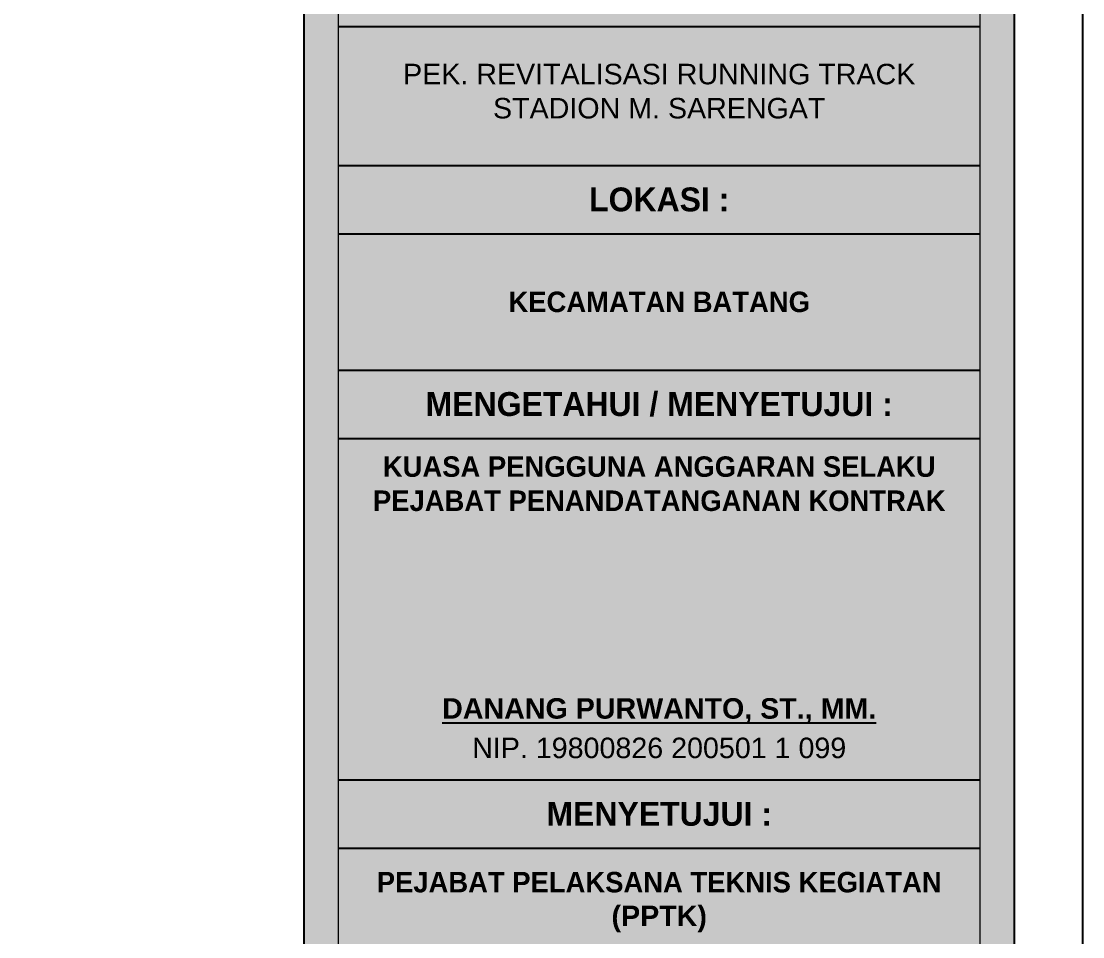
# Model space of a CAD drawing. Header units: centimetres. Extents: x -292707 to 138715, y -53922 to 66277.
# Drawn here: x 55650 to 56815, y -9896 to -8890 of the extents above; entities that cross this region are included whole.
import ezdxf
from ezdxf.xclip import XClip

# ---------------------------------------------------------------- set-up
doc = ezdxf.new("R2010")
doc.units = ezdxf.units.CM
doc.header["$XCLIPFRAME"] = 0
for name, color, linetype in [('A-ALINE-1', 91, 'Continuous'), ('A-ALINE-2', 101, 'Continuous'), ('A-ALINE-4', 113, 'Continuous'), ('A-ALINE-7', 119, 'Continuous'), ('A-TEXT', 254, 'Continuous')]:
    doc.layers.add(name, color=color, linetype=linetype)
for name, color, linetype, lineweight, true_color in [('A-FILL-1', 250, 'Continuous', 0, 0x333333), ('A-FILL-3', 7, 'Continuous', 0, 0x666666), ('A-FILL-4', 9, 'Continuous', 0, 0x808080), ('A-HATCH-97', 7, 'Continuous', 0, 0xf7f7f7), ('A-HATCH-97 @ 0.1', 7, 'Continuous', 0, 0xf7f7f7), ('A-HATCH-97 @ 10', 7, 'Continuous', 0, 0xf7f7f7), ('A-HATCH-97 @ 5', 7, 'Continuous', 0, 0xf7f7f7), ('A-HATCH-97 @ 7', 7, 'Continuous', 0, 0xf7f7f7)]:
    doc.layers.add(name, color=color, linetype=linetype, lineweight=lineweight, true_color=true_color)
doc.layers.add('A-SWING AREA', color=7, linetype='Continuous', lineweight=0, true_color=0xf7f7f7, transparency=0.2)
doc.styles.add('Scale 170', font='GOTHICB.TTF', dxfattribs={"height": 50})

# ---------------------------------------------------------------- blocks, each defined once
blk = doc.blocks.new('*U1262')
at = {"layer": 'A-HATCH-97 @ 0.1', "ltscale": 0.25}
h = blk.add_hatch(color=256, dxfattribs=at)
h.dxf.hatch_style = 1
edge = h.paths.add_edge_path()
edge.add_arc((12875.6, 4867.4), 4890.2, 273.0279, 446.8142)
edge.add_line((13147.4, 9750), (4559.1, 9751))
edge.add_arc((4877.7, 4867.7), 4893.7, 93.7333, 266.3204)
edge.add_line((4563.7, -16), (13133.9, -16))
edge = h.paths.add_edge_path(flags=16)
edge.add_arc((12875.6, 4867.4), 3874.2, 273.3965, 446.6575)
edge.add_line((13101.5, 8734.9), (4593, 8734.9))
edge.add_arc((4878.1, 4867.3), 3878.1, 94.2156, 265.718)
edge.add_line((4588.6, 1000), (13105.1, 1000))
at = {"layer": 'A-HATCH-97 @ 10', "ltscale": 0.25}
h = blk.add_hatch(color=256, dxfattribs=at)
h.dxf.hatch_style = 1
edge = h.paths.add_edge_path()
edge.add_arc((12875.6, 4867.4), 4890.2, 273.0279, 446.8142)
edge.add_line((13147.4, 9750), (4559.1, 9751))
edge.add_arc((4877.7, 4867.7), 4893.7, 93.7333, 266.3204)
edge.add_line((4563.7, -16), (13133.9, -16))
edge = h.paths.add_edge_path(flags=16)
edge.add_arc((12875.6, 4867.4), 3874.2, 273.3965, 446.6575)
edge.add_line((13101.5, 8734.9), (4593, 8734.9))
edge.add_arc((4878.1, 4867.3), 3878.1, 94.2156, 265.718)
edge.add_line((4588.6, 1000), (13105.1, 1000))
at = {"layer": 'A-HATCH-97 @ 5', "ltscale": 0.25}
h = blk.add_hatch(color=256, dxfattribs=at)
h.dxf.hatch_style = 1
edge = h.paths.add_edge_path()
edge.add_arc((12875.6, 4867.4), 4890.2, 273.0279, 446.8142)
edge.add_line((13147.4, 9750), (4559.1, 9751))
edge.add_arc((4877.7, 4867.7), 4893.7, 93.7333, 266.3204)
edge.add_line((4563.7, -16), (13133.9, -16))
edge = h.paths.add_edge_path(flags=16)
edge.add_arc((12875.6, 4867.4), 3874.2, 273.3965, 446.6575)
edge.add_line((13101.5, 8734.9), (4593, 8734.9))
edge.add_arc((4878.1, 4867.3), 3878.1, 94.2156, 265.718)
edge.add_line((4588.6, 1000), (13105.1, 1000))
at = {"layer": 'A-HATCH-97 @ 7', "ltscale": 0.25}
h = blk.add_hatch(color=256, dxfattribs=at)
h.dxf.hatch_style = 1
edge = h.paths.add_edge_path()
edge.add_arc((12875.6, 4867.4), 4890.2, 273.0279, 446.8142)
edge.add_line((13147.4, 9750), (4559.1, 9751))
edge.add_arc((4877.7, 4867.7), 4893.7, 93.7333, 266.3204)
edge.add_line((4563.7, -16), (13133.9, -16))
edge = h.paths.add_edge_path(flags=16)
edge.add_arc((12875.6, 4867.4), 3874.2, 273.3965, 446.6575)
edge.add_line((13101.5, 8734.9), (4593, 8734.9))
edge.add_arc((4878.1, 4867.3), 3878.1, 94.2156, 265.718)
edge.add_line((4588.6, 1000), (13105.1, 1000))
blk = doc.blocks.new('A$C9c5f5d7f')
at = {"layer": 'A-FILL-3', "ltscale": 0.25}
h = blk.add_hatch(dxfattribs=at)
h.set_pattern_fill('AR-CONC', color=256, scale=1.5)
h.paths.add_polyline_path([(13128, 9735), (4559.6, 9735, 0.937266), (4564.7, 0), (13133.1, 0, 0.948995)])
h.paths.add_polyline_path([(13105.1, 1000), (4598.7, 1000, -0.929898), (4594.1, 8735), (13100.6, 8735, -0.942961)], flags=16)
h.paths.add_polyline_path([(13104.9, 1007), (4598.9, 1007, -0.929837), (4594.4, 8728), (13100.4, 8728, -0.942911)], flags=0)
h.paths.add_polyline_path([(13103.3, 1061), (4600.9, 1061, -0.929359), (4596.4, 8674), (13098.8, 8674, -0.94252)], flags=0)
h.paths.add_polyline_path([(13103.1, 1068), (4601.1, 1068, -0.929296), (4596.6, 8667), (13098.6, 8667, -0.942468)], flags=0)
h.paths.add_polyline_path([(14343.5, 4481.3), (14142, 4481.3), (14142, 1425), (3562, 1425), (3562, 4481.3), (3360.6, 4481.3), (3360.6, 5218.7), (3562, 5218.7), (3562, 8275), (14142, 8275), (14142, 5218.7), (14343.5, 5218.7)], flags=0)
h.paths.add_polyline_path([(12479.9, 4113.4, -0.499146), (12479.9, 5586.6)], flags=0)
h.paths.add_polyline_path([(7945.4, 4850, -1), (9758.6, 4850, -1)], flags=0)
h.paths.add_polyline_path([(5224.2, 4113.4), (5224.2, 5586.6, -0.499146)], flags=0)
at = {"layer": 'A-TEXT', "ltscale": 0.25}
h = blk.add_hatch(dxfattribs=at)
h.set_pattern_fill('AR-SAND', color=256, scale=5)
h.set_pattern_definition([(37.5, (-15380.85, 39760.94), (-8.00016, 244.7066), [0, -193.04, 0, -215.9, 0, -206.375]), (7.5, (-15380.85, 39760.94), (224.7616, 358.4126), [0, -104.14, 0, -173.99, 0, -66.675]), (327.5, (-15537.06, 39760.94), (395.4962, 0.7186), [0, -63.5, 0, -228.6, 0, -298.45]), (317.5, (-15537.06, 39760.94), (381.7782, 111.4647), [0, -31.75, 0, -149.86, 0, -171.45])])
h.paths.add_polyline_path([(13094.6, 8682.2), (4590.4, 8682.2, 0.92959), (4594.9, 1017.2), (13099.1, 1017.2, 0.942709)])
h.paths.add_polyline_path([(14338.5, 5200.9), (14338.5, 4463.5), (14137, 4463.5), (14137, 1407.2), (3557, 1407.2), (3557, 4463.5), (3355.5, 4463.5), (3355.5, 5200.9), (3557, 5200.9), (3557, 8257.2), (14137, 8257.2), (14137, 5200.9)], flags=16)
h.paths.add_polyline_path([(12474.9, 4095.5, -0.499146), (12474.9, 5568.8)], flags=0)
h.paths.add_polyline_path([(9753.6, 4832.2, -1), (7940.4, 4832.2, -1)], flags=0)
h.paths.add_polyline_path([(5219.1, 4095.5), (5219.1, 5568.8, -0.499146)], flags=0)
at = {"layer": 'A-ALINE-7', "ltscale": 0.14}
for points in [[(13133.5, -16, 0.949076), (13128.4, 9751), (4559.1, 9751, 0.937365), (4564.2, -16)], [(13105.1, 1000, 0.942961), (13100.6, 8735), (4594.1, 8735, 0.929898), (4598.7, 1000)], [(13104.9, 1007, 0.942911), (13100.4, 8728), (4594.4, 8728, 0.929837), (4598.9, 1007)], [(13103.3, 1061, 0.94252), (13098.8, 8674), (4596.4, 8674, 0.929359), (4600.9, 1061)], [(13103.1, 1068, 0.942468), (13098.6, 8667), (4596.6, 8667, 0.929296), (4601.1, 1068)]]:
    blk.add_lwpolyline(points, format="xyb", close=True, dxfattribs=at)
at = {"layer": 'A-HATCH-97'}
blk.add_blockref('*U1262', (0, 0), dxfattribs=at)
blk = doc.blocks.new('A$Cbe0cbb12')
at = {"layer": 'A-ALINE-2', "ltscale": 0.14}
blk.add_lwpolyline([(13149.5, 558.8, 0.949076), (13144.4, 10325.8), (4575.1, 10325.8, 0.937365), (4580.2, 558.8)], format="xyb", close=True, dxfattribs=at)
at = {"layer": 'A-FILL-4', "ltscale": 0.14}
for points in [[(13149.5, 558.8, 0.949076), (13144.4, 10325.8), (4575.1, 10325.8, 0.937365), (4580.2, 558.8)], [(13149.4, 563.8, 0.949051), (13144.3, 10320.8), (4575.2, 10320.8, 0.937334), (4580.3, 563.8)], [(13146.1, 685.8, 0.948418), (13141.1, 10198.8), (4579.2, 10198.8, 0.936562), (4584.3, 685.8)], [(13146, 690.8, 0.948392), (13141, 10193.8), (4579.4, 10193.8, 0.936529), (4584.4, 690.8)], [(13142.7, 812.8, 0.947735), (13137.8, 10071.8), (4583.5, 10071.8, 0.935726), (4588.4, 812.8)], [(13142.6, 817.8, 0.947707), (13137.6, 10066.8), (4583.6, 10066.8, 0.935693), (4588.6, 817.8)]]:
    blk.add_lwpolyline(points, format="xyb", close=True, dxfattribs=at)
blk = doc.blocks.new('A$Cd4ad7b5f')
at = {"layer": 'A-TEXT', "ltscale": 0.25}
ref = blk.add_blockref('A$Cbe0cbb12', (0, -395.2), dxfattribs=at)
XClip(ref).set_block_clipping_path([(8868.0110777855, 2208.5938469607), (13149.4932564329, 2208.5938469592), (13149.4932564269, 1234.4284291711), (13277.9047802549, 1160.047494989), (13002.8841529844, 1124.4739437796), (13149.4932564269, 1088.9003925701), (13149.4932564269, 218.7804978578), (8868.0110777795, 218.7804978593), (8868.0110777795, 1088.9003925716), (8721.401974337, 1124.473943781), (8996.4226016075, 1160.0474949905), (8868.0110777795, 1234.4284291725)])
blk = doc.blocks.new('jhgkjhkjhkjh')
at = {"layer": 'A-SWING AREA', "transparency": 33554457}
h = blk.add_hatch(color=256, dxfattribs=at)
h.dxf.hatch_style = 1
h.paths.add_polyline_path([(-933.611, 931.53), (-881.611, 931.53), (-881.611, 1218.53), (-933.611, 1218.53)])
at = {"layer": 'A-ALINE-1', "ltscale": 0.25}
blk.add_lwpolyline([(-933.611, 931.53), (-881.611, 931.53), (-881.611, 1218.53), (-933.611, 1218.53)], close=True, dxfattribs=at)
at = {"layer": 'A-ALINE-4', "ltscale": 0.25}
for points in [[(-931.111, 1111.612), (-884.111, 1111.612)], [(-931.111, 1101.435), (-884.111, 1101.435)], [(-931.111, 1096.435), (-884.111, 1096.435)], [(-931.111, 1086.435), (-884.111, 1086.435)], [(-931.111, 1081.435), (-884.111, 1081.435)], [(-931.111, 1056.435), (-884.111, 1056.435)], [(-931.111, 1051.435), (-884.111, 1051.435)]]:
    blk.add_lwpolyline(points, dxfattribs=at)
at = {"layer": 'A-FILL-1', "ltscale": 0.25}
blk.add_lwpolyline([(-1286.611, 931.53), (-933.611, 931.53), (-933.611, 1218.53), (-1286.611, 1218.53)], close=True, dxfattribs=at)
at = {"layer": 'A-FILL-1'}
blk.add_lwpolyline([(-931.111, 934.03), (-884.111, 934.03), (-884.111, 1216.03), (-931.111, 1216.03)], close=True, dxfattribs=at)
at = {"layer": 'Defpoints'}
blk.add_lwpolyline([(-1296.611, 926.53), (-876.611, 926.53), (-876.611, 1223.53), (-1296.611, 1223.53)], close=True, dxfattribs=at)
at = {"layer": 'A-TEXT', "ltscale": 0.25, "attachment_point": 5, "style": 'Scale 170'}
for s, insert, char_height in [('{\\fArial|b0|i0|c0|p34;PEK.^IREVITALISASI RUNNING TRACK STADION M. SARENGAT}', (-907.611, 1106.868), 1.5), ('{\\fCentury Gothic|b1|i0|c0|p34;LOKASI :}', (-907.611, 1098.935), 1.75), ('KECAMATAN BATANG', (-907.611, 1091.435), 1.5), ('{\\fCentury Gothic|b1|i0|c0|p34;MENGETAHUI / MENYETUJUI :}', (-907.611, 1083.935), 1.75), ('KUASA PENGGUNA ANGGARAN SELAKU PEJABAT PENANDATANGANAN KONTRAK', (-907.611, 1078.119), 1.5), ('{\\fArial|b1|i0|c0|p34;\\LDANANG PURWANTO, ST., MM.}', (-907.611, 1061.5), 1.5), ('{\\fArial|b0|i0|c0|p34;NIP. 19800826 200501 1 099}', (-907.611, 1058.767), 1.5), ('{\\fCentury Gothic|b1|i0|c0|p34;MENYETUJUI :}', (-907.611, 1053.935), 1.75), ('PEJABAT PELAKSANA TEKNIS KEGIATAN', (-907.611, 1048.935), 1.5), ('{\\fArial|b1|i0|c0|p34;(PPTK)}', (-907.611, 1046.246), 1.5)]:
    blk.add_mtext_dynamic_manual_height_columns(s, width=47, gutter_width=105, heights=[0], dxfattribs=dict(at, insert=insert, char_height=char_height))

msp = doc.modelspace()

# ---------------------------------------------------------------- block references
at = {"ltscale": 0.25}
msp.add_blockref('A$Cd4ad7b5f', (42341.7, -9429), dxfattribs=at)
ref = msp.add_blockref('A$C9c5f5d7f', (42356.2, -10889.4), dxfattribs=at)
XClip(ref).set_block_clipping_path([(8852.1586696379, -447.1145093094), (8852.1586696379, 423.005385403), (8705.5495661954, 458.5789366124), (8980.570193466, 494.1524878219), (8852.1586696379, 568.5334220039), (8852.1586696424, 1301.1102772394), (13133.6408482899, 1301.110277213), (13133.6408482853, 568.5334220024), (13262.0523721134, 494.1524878204), (12987.0317448429, 458.5789366109), (13133.6408482853, 423.0053854015), (13133.6408482853, -447.1145093108)])
at = {"layer": 'A-TEXT', "xscale": 15, "yscale": 15, "zscale": 15}
msp.add_blockref('jhgkjhkjhkjh', (69964.4, -25570.2), dxfattribs=at)

doc.saveas('drawing.dxf')
